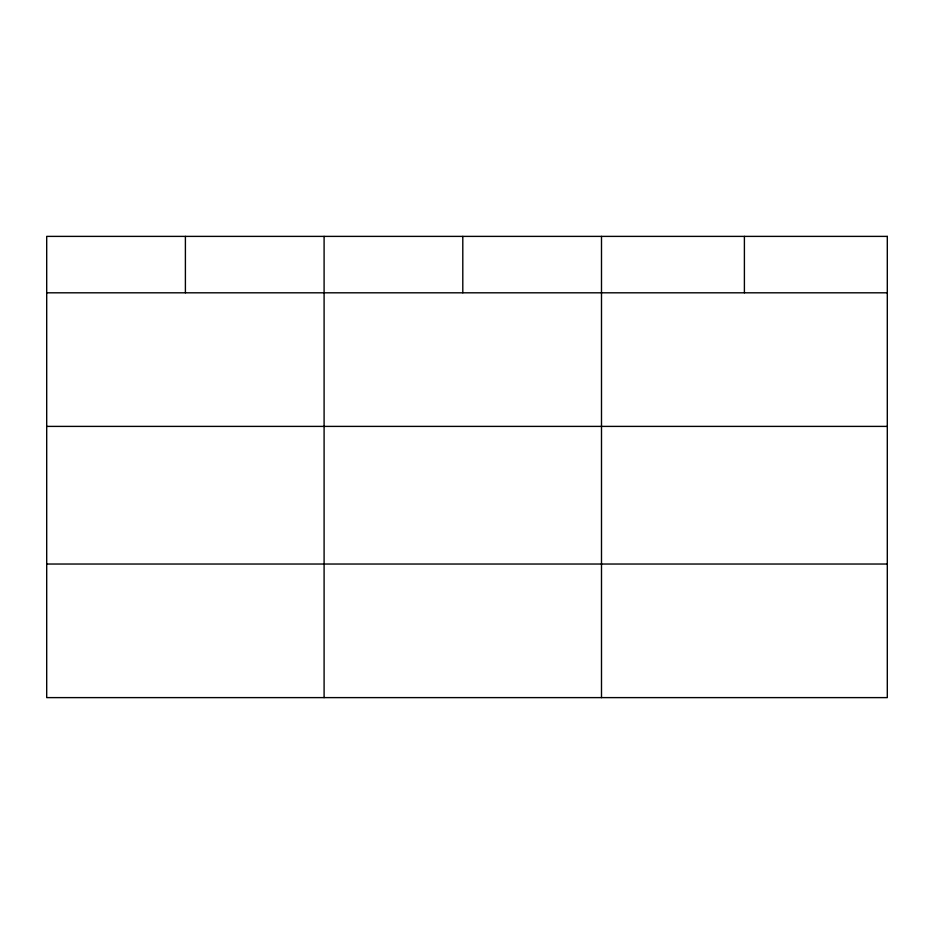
<?xml version="1.0" encoding="UTF-8"?>
<svg xmlns="http://www.w3.org/2000/svg" width="934" height="934" viewBox="0 0 934 934"><rect width="100%" height="100%" fill="white"/><g stroke="black" fill="none" stroke-linecap="round" stroke-linejoin="round"><path stroke-width="1.4" d="M46.7 292.809L887.3 292.809M46.7 426.394L887.3 426.394M46.7 564.031L887.3 564.031M744.398 236.384L744.398 292.809M601.496 236.384L601.496 697.616M462.797 236.384L462.797 292.809M324.098 236.384L324.098 697.616M185.399 236.384L185.399 292.809M887.3 236.384L46.7 236.384L46.7 697.616L887.3 697.616L887.3 236.384"/></g></svg>
